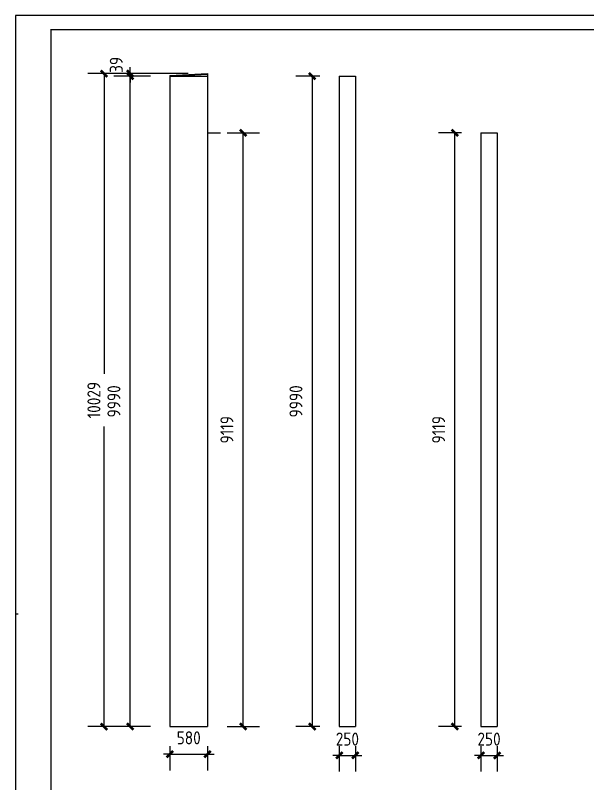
# Model space of a CAD drawing. Extents: x -9001 to 151288, y 75886 to 362543.
# Drawn here: x -9001 to -202, y 82479 to 94278 of the extents above; entities that cross this region are included whole.
import ezdxf
from ezdxf.enums import TextEntityAlignment as Align

# ---------------------------------------------------------------- set-up
doc = ezdxf.new("R2010")
doc.units = 0
doc.header["$LTSCALE"] = 1000
doc.header["$MEASUREMENT"] = 0
doc.layers.add('PUB_TITLE', color=4, linetype='Continuous')
doc.styles.get("Standard").update_dxf_attribs({"font": 'gbenor.shx', "bigfont": 'gbcbig.shx'})
doc.dimstyles.get("Standard").update_dxf_attribs({"dimscale": 100, "dimtxt": 1, "dimasz": 1, "dimexe": 2.5, "dimexo": 3, "dimgap": 1.5, "dimtad": 1, "dimdec": 0, "dimzin": 0, "dimdsep": 46, "dimtxsty": 'Standard', "dimblk": 'ARCHTICK', "dimcen": 0.09, "dimadec": 0, "dimazin": 0, "dimtfac": 1, "dimtdec": 0, "dimtix": 1, "dimtmove": 2, "dimatfit": 3, "dimfxl": 1, "dimtolj": 1, "dimtzin": 0, "dimarcsym": 0})

# ---------------------------------------------------------------- blocks, each defined once
blk = doc.blocks.new('$titleblk$00000167')
blk.add_line((-1187, 420.5), (-1189, 420.5))
blk.add_lwpolyline([(-1189, 0), (0, 0), (0, 841), (-1189, 841)], close=True)
at = {"const_width": 1}
blk.add_lwpolyline([(-1164, 10), (-10, 10), (-10, 831), (-1164, 831)], close=True, dxfattribs=at)
at = {"flags": 4}
for tag, p in [('(扩展图名)', (-62.12, 184.1)), ('图名', (-62.12, 180.13)), ('日期', (-62.12, 172.03)), ('图号', (-62.12, 163.99)), ('比例', (-62.12, 156)), ('子项', (-59.56, 82.07)), ('工程名称', (-59.24, 70.19)), ('设计号', (-36.91, 28.62))]:
    blk.add_attdef(tag, text='', height=3.5, dxfattribs=at).set_placement(p, align=Align.CENTER)
for tag, p in [('设计人', (-64.84, 148.13)), ('负责人', (-64.71, 140.27)), ('主持人', (-64.73, 132.26)), ('校对人', (-64.28, 124.4)), ('审核人', (-63.96, 116.15)), ('审定人', (-64.16, 107.95)), ('所长', (-64.16, 99.76))]:
    blk.add_attdef(tag, p, '', height=3.5)
blk = doc.blocks.new('_ArchTick')
at = {"color": 0, "linetype": 'ByBlock', "const_width": 0.4}
blk.add_lwpolyline([(-0.5, -0.5), (0.5, 0.5)], dxfattribs=at)
blk = doc.blocks.new('*D456')
at = {"color": 0, "lineweight": -2}
for p, q in [((-6345, 93384), (-7887, 93384)), ((-7637, 93384), (-7637, 88775)), ((-7637, 83355), (-7637, 87963)), ((-6925, 83355), (-7887, 83355))]:
    blk.add_line(p, q, dxfattribs=at)
at = {"layer": 'Defpoints', "color": 0}
for p in [(-7637, 93384), (-6045, 93384), (-6625, 83355)]:
    blk.add_point(p, dxfattribs=at)
at = {"color": 0, "lineweight": -2, "xscale": 100, "yscale": 100, "zscale": 100}
for p, rotation in [((-7637, 93384), 90), ((-7637, 83355), 270)]:
    blk.add_blockref('_ArchTick', p, dxfattribs=dict(at, rotation=rotation))
at = {"color": 0, "insert": (-7793, 88369), "char_height": 200, "attachment_point": 5, "rotation": 90}
blk.add_mtext('\\A1;10029', dxfattribs=at)
blk = doc.blocks.new('*D457')
at = {"color": 0, "lineweight": -2}
for p, q in [((-5745, 92474), (-5248, 92474)), ((-5498, 83355), (-5498, 92474)), ((-5745, 83355), (-5248, 83355))]:
    blk.add_line(p, q, dxfattribs=at)
at = {"layer": 'Defpoints', "color": 0}
for p in [(-6045, 92474), (-5498, 92474), (-6045, 83355)]:
    blk.add_point(p, dxfattribs=at)
at = {"color": 0, "lineweight": -2, "xscale": 100, "yscale": 100, "zscale": 100}
for p, rotation in [((-5498, 92474), 90), ((-5498, 83355), 270)]:
    blk.add_blockref('_ArchTick', p, dxfattribs=dict(at, rotation=rotation))
at = {"color": 0, "insert": (-5748, 87914), "char_height": 200, "attachment_point": 5, "rotation": 90}
blk.add_mtext('\\A1;9119', dxfattribs=at)
blk = doc.blocks.new('*D460')
at = {"color": 0, "lineweight": -2}
for p, q in [((-6925, 93345), (-7485, 93345)), ((-7235, 83355), (-7235, 93345)), ((-6925, 83355), (-7485, 83355))]:
    blk.add_line(p, q, dxfattribs=at)
at = {"layer": 'Defpoints', "color": 0}
for p in [(-7235, 93345), (-6625, 93345), (-6625, 83355)]:
    blk.add_point(p, dxfattribs=at)
at = {"color": 0, "lineweight": -2, "xscale": 100, "yscale": 100, "zscale": 100}
for p, rotation in [((-7235, 93345), 90), ((-7235, 83355), 270)]:
    blk.add_blockref('_ArchTick', p, dxfattribs=dict(at, rotation=rotation))
at = {"color": 0, "insert": (-7485, 88350), "char_height": 200, "attachment_point": 5, "rotation": 90}
blk.add_mtext('\\A1;9990', dxfattribs=at)
blk = doc.blocks.new('*D461')
at = {"color": 0, "lineweight": -2}
for p, q in [((-7236, 93384), (-7236, 93484)), ((-6345, 93384), (-7486, 93384)), ((-6925, 93345), (-7486, 93345)), ((-7236, 93345), (-7236, 93384)), ((-7236, 93345), (-7236, 93245))]:
    blk.add_line(p, q, dxfattribs=at)
at = {"layer": 'Defpoints', "color": 0}
for p in [(-7236, 93384), (-6625, 93345), (-6045, 93384)]:
    blk.add_point(p, dxfattribs=at)
at = {"color": 0, "lineweight": -2, "xscale": 100, "yscale": 100, "zscale": 100}
for p, rotation in [((-7236, 93384), 270), ((-7236, 93345), 90)]:
    blk.add_blockref('_ArchTick', p, dxfattribs=dict(at, rotation=rotation))
at = {"color": 0, "insert": (-7449, 93518), "char_height": 200, "attachment_point": 5, "rotation": 90}
blk.add_mtext('\\A1;39', dxfattribs=at)
blk = doc.blocks.new('*D462')
at = {"color": 0, "lineweight": -2}
for p, q in [((-4321, 93345), (-4686, 93345)), ((-4436, 93345), (-4436, 83355)), ((-4321, 83355), (-4686, 83355))]:
    blk.add_line(p, q, dxfattribs=at)
at = {"layer": 'Defpoints', "color": 0}
for p in [(-4021, 93345), (-4436, 83355), (-4021, 83355)]:
    blk.add_point(p, dxfattribs=at)
at = {"color": 0, "lineweight": -2, "xscale": 100, "yscale": 100, "zscale": 100}
for p, rotation in [((-4436, 93345), 90), ((-4436, 83355), 270)]:
    blk.add_blockref('_ArchTick', p, dxfattribs=dict(at, rotation=rotation))
at = {"color": 0, "insert": (-4686, 88350), "char_height": 200, "attachment_point": 5, "rotation": 90}
blk.add_mtext('\\A1;9990', dxfattribs=at)
blk = doc.blocks.new('*D463')
at = {"color": 0, "lineweight": -2}
for p, q in [((-6625, 83055), (-6625, 82682)), ((-6045, 83055), (-6045, 82682)), ((-6625, 82932), (-6725, 82932)), ((-6625, 82932), (-6045, 82932)), ((-6045, 82932), (-5945, 82932))]:
    blk.add_line(p, q, dxfattribs=at)
at = {"layer": 'Defpoints', "color": 0}
for p in [(-6625, 83355), (-6045, 83355), (-6045, 82932)]:
    blk.add_point(p, dxfattribs=at)
at = {"color": 0, "lineweight": -2, "xscale": 100, "yscale": 100, "zscale": 100}
blk.add_blockref('_ArchTick', (-6625, 82932), dxfattribs=at)
at = {"color": 0, "lineweight": -2, "xscale": 100, "yscale": 100, "zscale": 100, "rotation": 180}
blk.add_blockref('_ArchTick', (-6045, 82932), dxfattribs=at)
at = {"color": 0, "insert": (-6335, 83182), "char_height": 200, "attachment_point": 5}
blk.add_mtext('\\A1;580', dxfattribs=at)
blk = doc.blocks.new('*D464')
at = {"color": 0, "lineweight": -2}
for p, q in [((-4021, 83055), (-4021, 82663)), ((-3772, 83055), (-3772, 82663)), ((-4021, 82913), (-4121, 82913)), ((-4021, 82913), (-3772, 82913)), ((-3772, 82913), (-3672, 82913))]:
    blk.add_line(p, q, dxfattribs=at)
at = {"layer": 'Defpoints', "color": 0}
for p in [(-4021, 83355), (-3772, 83355), (-3772, 82913)]:
    blk.add_point(p, dxfattribs=at)
at = {"color": 0, "lineweight": -2, "xscale": 100, "yscale": 100, "zscale": 100}
blk.add_blockref('_ArchTick', (-4021, 82913), dxfattribs=at)
at = {"color": 0, "lineweight": -2, "xscale": 100, "yscale": 100, "zscale": 100, "rotation": 180}
blk.add_blockref('_ArchTick', (-3772, 82913), dxfattribs=at)
at = {"color": 0, "insert": (-3896, 83163), "char_height": 200, "attachment_point": 5}
blk.add_mtext('\\A1;250', dxfattribs=at)
blk = doc.blocks.new('*D465')
at = {"color": 0, "lineweight": -2}
for p, q in [((-1843, 83055), (-1843, 82663)), ((-1593, 83055), (-1593, 82663)), ((-1843, 82913), (-1943, 82913)), ((-1843, 82913), (-1593, 82913)), ((-1593, 82913), (-1493, 82913))]:
    blk.add_line(p, q, dxfattribs=at)
at = {"layer": 'Defpoints', "color": 0}
for p in [(-1843, 83355), (-1593, 83355), (-1593, 82913)]:
    blk.add_point(p, dxfattribs=at)
at = {"color": 0, "lineweight": -2, "xscale": 100, "yscale": 100, "zscale": 100}
blk.add_blockref('_ArchTick', (-1843, 82913), dxfattribs=at)
at = {"color": 0, "lineweight": -2, "xscale": 100, "yscale": 100, "zscale": 100, "rotation": 180}
blk.add_blockref('_ArchTick', (-1593, 82913), dxfattribs=at)
at = {"color": 0, "insert": (-1718, 83163), "char_height": 200, "attachment_point": 5}
blk.add_mtext('\\A1;250', dxfattribs=at)
blk = doc.blocks.new('*D466')
at = {"color": 0, "lineweight": -2}
for p, q in [((-2143, 92474), (-2493, 92474)), ((-2243, 83355), (-2243, 92474)), ((-2143, 83355), (-2493, 83355))]:
    blk.add_line(p, q, dxfattribs=at)
at = {"layer": 'Defpoints', "color": 0}
for p in [(-2243, 92474), (-1843, 92474), (-1843, 83355)]:
    blk.add_point(p, dxfattribs=at)
at = {"color": 0, "lineweight": -2, "xscale": 100, "yscale": 100, "zscale": 100}
for p, rotation in [((-2243, 92474), 90), ((-2243, 83355), 270)]:
    blk.add_blockref('_ArchTick', p, dxfattribs=dict(at, rotation=rotation))
at = {"color": 0, "insert": (-2493, 87914), "char_height": 200, "attachment_point": 5, "rotation": 90}
blk.add_mtext('\\A1;9119', dxfattribs=at)

msp = doc.modelspace()

# ---------------------------------------------------------------- linework, layer by layer
for p, q in [((-6625.4, 93354.7), (-6045.4, 93383.7)), ((-6625.4, 93354.7), (-6625.4, 83354.7)), ((-6625.4, 93344.7), (-6045.4, 93344.7)), ((-6624.9, 93344.7), (-6045.4, 93373.7)), ((-6045.4, 93383.7), (-6045.4, 83354.7)), ((-6045.4, 93383.7), (-6045.4, 92473.7)), ((-6045.4, 93383.7), (-6045.4, 92473.7)), ((-6045.4, 93354.7), (-6045.4, 92444.7)), ((-4021.6, 93344.7), (-4021.6, 83354.7)), ((-4021.1, 93344.7), (-3771.6, 93344.7)), ((-3771.6, 93344.7), (-3771.6, 83354.7)), ((-6045.4, 92473.7), (-5844.8, 92473.7)), ((-1843.4, 92473.7), (-1843.4, 83354.7)), ((-1843.4, 92473.7), (-1593.4, 92473.7)), ((-1593.4, 92473.7), (-1593.4, 83354.7)), ((-6625.4, 83354.7), (-6045.4, 83354.7)), ((-4021.6, 83354.7), (-3771.6, 83354.7)), ((-1843.4, 83354.7), (-1593.4, 83354.7))]:
    msp.add_line(p, q)

# ---------------------------------------------------------------- block references
at = {"layer": 'PUB_TITLE', "xscale": 21.86999999999534, "yscale": 21.86999999999898, "zscale": 21.87}
msp.add_blockref('$titleblk$00000167', (17002.9, 75885.8), dxfattribs=at)

# ---------------------------------------------------------------- dimensions: what is measured, and where the dimension line sits
for base, p1, picture, middle in [((-7235.6, 93383.7), (-6624.9, 93344.7), '*D461', (-7448.6, 93518.4)), ((-7636.8, 93383.7), (-6625.4, 83354.7), '*D456', (-7792.9, 88369.2))]:
    dim = msp.add_linear_dim(base=base, p1=p1, p2=(-6045.4, 93383.7), angle=90, dimstyle='Standard', override={"dimtxt": 2})
    dim.commit()
    dim.dimension.update_dxf_attribs({"geometry": picture, "text_midpoint": middle, "dimtype": 160})
for base, p1, p2, picture, middle in [((-7235.4, 93344.7), (-6625.4, 83354.7), (-6625.4, 93344.7), '*D460', (-7485.4, 88349.7)), ((-4436, 83354.7), (-4021.1, 93344.7), (-4021.1, 83354.7), '*D462', (-4686, 88349.7)), ((-5498.4, 92473.7), (-6045.4, 83354.7), (-6045.4, 92473.7), '*D457', (-5748.4, 87914.2)), ((-2242.7, 92473.7), (-1843.4, 83354.7), (-1843.4, 92473.7), '*D466', (-2492.7, 87914.2))]:
    dim = msp.add_linear_dim(base=base, p1=p1, p2=p2, angle=90, dimstyle='Standard', override={"dimtxt": 2})
    dim.commit()
    dim.dimension.update_dxf_attribs({"geometry": picture, "text_midpoint": middle})
for base, p1, p2, picture, middle in [((-6045.4, 82931.8), (-6625.4, 83354.7), (-6045.4, 83354.7), '*D463', (-6335.4, 83181.8)), ((-3771.6001, 82912.7371), (-4021.1007, 83354.7039), (-3771.6001, 83354.7039), '*D464', (-3896.3504, 83162.7371)), ((-1593.4479, 82912.7371), (-1842.9485, 83354.7039), (-1593.4479, 83354.7039), '*D465', (-1718.1982, 83162.7371))]:
    dim = msp.add_linear_dim(base=base, p1=p1, p2=p2, dimstyle='Standard', override={"dimtxt": 2})
    dim.commit()
    dim.dimension.update_dxf_attribs({"geometry": picture, "text_midpoint": middle})

doc.saveas('drawing.dxf')
